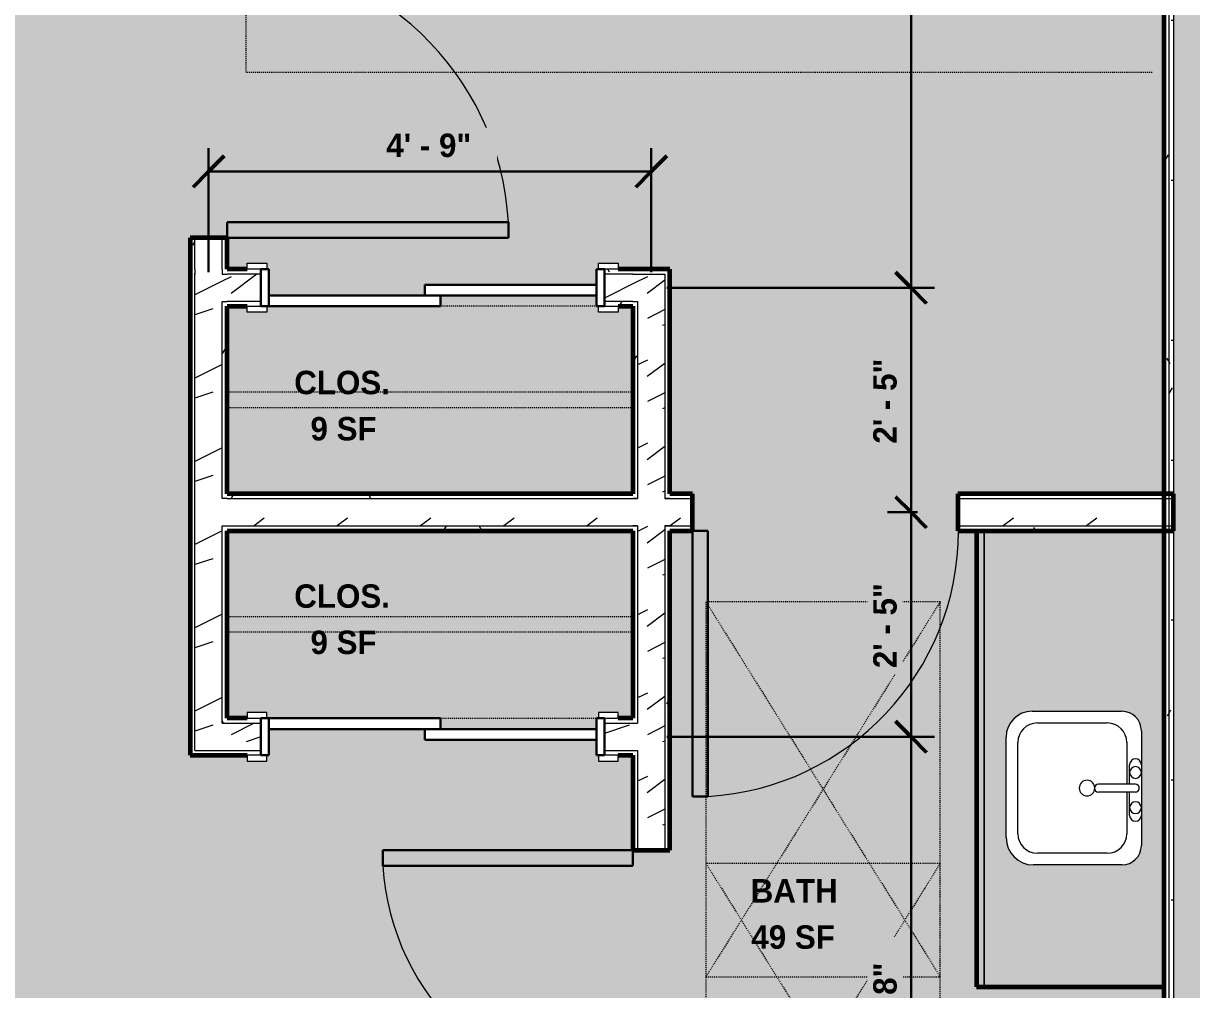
# Model space of a CAD drawing. Header units: inches. Extents: x -4105 to -1989, y 9836 to 11159.
# Drawn here: x -3065.4 to -2915.8, y 10524.4 to 10648.2 of the extents above; entities that cross this region are included whole.
import ezdxf

# ---------------------------------------------------------------- set-up
doc = ezdxf.new("R2010")
doc.units = ezdxf.units.IN
doc.header["$MEASUREMENT"] = 0
doc.linetypes.add('Dash', pattern=[0.25, 0.125, -0.125])
for name, color, linetype, lineweight in [('0-1', 7, 'Continuous', 5), ('0-2', 7, 'Continuous', 9), ('A-ANNO-DIMS-1', 211, 'Continuous', 30), ('A-ANNO-DIMS-64', 211, 'Continuous', 9), ('A-AREA-IDEN', 2, 'Continuous', 9), ('A-AREA-PATT-4', 41, 'Continuous', 9), ('A-DOOR-1', 31, 'Continuous', 9), ('A-DOOR-2', 31, 'Continuous', 30), ('A-DOOR-FRAM', 31, 'Continuous', 30), ('A-GENM-HDLN', 13, 'Dash', 9), ('A-WALL', 113, 'Continuous', 18), ('A-WALL-1', 113, 'Continuous', 60), ('A-WALL-PATT-1', 111, 'Continuous', 9), ('I-FURN', 30, 'Continuous', 9), ('I-FURN-HDLN', 30, 'Dash', 9), ('I-WALL-2', 2, 'Continuous', 60), ('P-SANR-FIXT', 6, 'Continuous', 9), ('Q-CASE', 31, 'Continuous', 9), ('Q-CASE-1', 31, 'Continuous', 60), ('Q-CASE-HDLN', 31, 'Dash', 9)]:
    doc.layers.add(name, color=color, linetype=linetype, lineweight=lineweight)
doc.styles.add('Century Gothic_B', font='GOTHICB.TTF', dxfattribs={"height": 3})
doc.dimstyles.new('OD_-_HS_-__1__Tol__', dxfattribs={"dimscale": 12, "dimtxt": 3.132505, "dimasz": 0.333333, "dimexe": 0.25, "dimexo": 0.166667, "dimgap": 0.083333, "dimtad": 1, "dimdec": 0, "dimzin": 3, "dimdsep": 46, "dimlunit": 4, "dimtxsty": 'Century Gothic_B', "dimblk1": 'OBLIQUE', "dimblk2": 'OBLIQUE', "dimsah": 1, "dimcen": 0.09, "dimdle": 0.25, "dimazin": 0, "dimtfac": 1, "dimtdec": 4, "dimtix": 1, "dimtmove": 0, "dimatfit": 3, "dimfxl": 1, "dimtvp": 1, "dimtfill": 1, "dimfrac": 2, "dimtolj": 1, "dimtzin": 0, "dimlwd": 30, "dimlwe": 30, "dimarcsym": 2})
doc.dimstyles.new('OD_-_HS_-__1__Tol___1', dxfattribs={"dimscale": 12, "dimtxt": 3.132505, "dimasz": 0.333333, "dimexe": 0.25, "dimexo": 0.166667, "dimgap": 0.083333, "dimtad": 1, "dimdec": 0, "dimzin": 3, "dimdsep": 46, "dimlunit": 4, "dimtxsty": 'Century Gothic_B', "dimblk1": 'OBLIQUE', "dimblk2": 'OBLIQUE', "dimsah": 1, "dimcen": 0.09, "dimdle": 0.25, "dimazin": 0, "dimtfac": 1, "dimtdec": 4, "dimtix": 1, "dimtmove": 2, "dimatfit": 3, "dimfxl": 1, "dimtvp": 1, "dimtfill": 1, "dimfrac": 2, "dimtolj": 1, "dimtzin": 0, "dimlwd": 30, "dimlwe": 30, "dimarcsym": 2})
pattern_1 = [(0, (0, -1194), (20.48, 5.12), [0.845, -14.515, 0.845, -14.515, -81.92]), (0, (0, -1194), (20.48, 5.12), [-30.72, 0.845, -29.875, 0.845, -14.515, -35.84]), (0, (0, -1194), (20.48, 5.12), [-76.8, 0.845, -9.395, 0.845, -24.755]), (120, (7.68, -1191.44), (-14.67405, 15.1762003), [0.845, -14.515, 0.845, -14.515, -81.92]), (120, (7.68, -1191.44), (-14.67405, 15.1762003), [-30.72, 0.845, -29.875, 0.845, -14.515, -35.84]), (120, (7.68, -1191.44), (-14.67405, 15.1762003), [-76.8, 0.845, -9.395, 0.845, -24.755]), (240, (10.24, -1181.2), (-5.80595, -20.2962003), [0.845, -14.515, 0.845, -14.515, -81.92]), (240, (10.24, -1181.2), (-5.80595, -20.2962003), [-30.72, 0.845, -29.875, 0.845, -14.515, -35.84]), (240, (10.24, -1181.2), (-5.80595, -20.2962003), [-76.8, 0.845, -9.395, 0.845, -24.755])]
pattern_2 = [(216.87, (4.265, -1183.338), (31.9871619, 21.32545714), [5.331, -47.981]), (206.565, (10.662, -1186.536), (-10.662476, -10.6620098), [11.921, -11.921]), (198.435, (10.662, -1191.868), (-21.32449365, -10.6625869), [6.744, -26.974])]

# ---------------------------------------------------------------- blocks, each defined once
blk = doc.blocks.new('Single-Flush - 32_ x 84_-1372862-ENLARGED FLOOR PLAN - 1ST FLOOR PLAN - WEST')
at = {"layer": 'A-DOOR-1'}
blk.add_arc((16, 2.37), 32.07, 93.5759, 180, dxfattribs=at)
at = {"layer": 'A-DOOR-2'}
for p, q in [((14, 2.37), (14, 34.38)), ((16, 34.38), (14, 34.38)), ((16, 2.37), (16, 34.38)), ((16, 2.37), (14, 2.37))]:
    blk.add_line(p, q, dxfattribs=at)
blk = doc.blocks.new('Single-Flush - 36_ x 84_-1372839-ENLARGED FLOOR PLAN - 1ST FLOOR PLAN - WEST')
at = {"layer": 'A-DOOR-1'}
blk.add_arc((18, 2.37), 36.07, 93.1789, 180, dxfattribs=at)
at = {"layer": 'A-DOOR-2'}
for p, q in [((16, 2.37), (16, 38.39)), ((18, 38.39), (16, 38.39)), ((18, 2.37), (18, 38.39)), ((18, 2.37), (16, 2.37))]:
    blk.add_line(p, q, dxfattribs=at)
blk = doc.blocks.new('OD_CW_Closet - OD_CW_Closet-2132164-ENLARGED FLOOR PLAN - 1ST FLOOR PLAN - WEST')
at = {"layer": 'Q-CASE-HDLN'}
for p, q in [((2.61, 24), (0.74, 24)), ((0.74, 24), (0.74, 0)), ((25.36, 24), (5.36, 24)), ((52.67, 24), (50.11, 24)), ((52.67, 0), (52.67, 24)), ((0.74, 13), (52.67, 13)), ((0.74, 11), (52.67, 11)), ((0.74, 0), (52.67, 0))]:
    blk.add_line(p, q, dxfattribs=at)
blk = doc.blocks.new('FOLDING_SLIDING CLOSET - 42_ x 80_-1372841-ENLARGED FLOOR PLAN - 1ST FLOOR PLAN - WEST')
at = {"layer": 'A-DOOR-1'}
for p, q in [((-23.75, 3.25), (-21.25, 3.25)), ((-23.75, 2.5), (-23.75, 3.25)), ((-21.25, 3.25), (-21.25, 2.5)), ((21.25, 3.25), (23.75, 3.25)), ((21.25, 2.5), (21.25, 3.25)), ((23.75, 3.25), (23.75, 2.5)), ((-21.25, 2.5), (-23.75, 2.5)), ((23.75, 2.5), (21.25, 2.5)), ((-23.75, -2.25), (-21.25, -2.25)), ((-23.75, -3), (-23.75, -2.25)), ((-21.25, -2.25), (-21.25, -3)), ((21.25, -2.25), (23.75, -2.25)), ((21.25, -3), (21.25, -2.25)), ((23.75, -2.25), (23.75, -3)), ((-21.25, -3), (-23.75, -3)), ((23.75, -3), (21.25, -3))]:
    blk.add_line(p, q, dxfattribs=at)
at = {"layer": 'A-DOOR-2'}
for p, q in [((-1, 0.5), (21, 0.5)), ((-1, -0.88), (-1, 0.5)), ((21, 0.5), (21, -0.88)), ((-21, -0.88), (1, -0.88)), ((-21, -2.25), (-21, -0.88)), ((21, -0.88), (-1, -0.88)), ((1, -0.88), (1, -2.25)), ((1, -2.25), (-21, -2.25))]:
    blk.add_line(p, q, dxfattribs=at)
at = {"layer": 'A-DOOR-FRAM'}
for p, q in [((-22, 2.5), (-21, 2.5)), ((-22, -2.25), (-22, 2.5)), ((-21, 2.5), (-21, -2.25)), ((21, 2.5), (22, 2.5)), ((21, -2.25), (21, 2.5)), ((22, 2.5), (22, -2.25)), ((-21, -2.25), (-22, -2.25)), ((22, -2.25), (21, -2.25))]:
    blk.add_line(p, q, dxfattribs=at)
blk = doc.blocks.new('OD_CW_Closet - OD_CW_Closet-V37-ENLARGED FLOOR PLAN - 1ST FLOOR PLAN - WEST')
at = {"layer": 'Q-CASE-HDLN'}
for p, q in [((52.67, 24), (0.74, 24)), ((0.74, 24), (0.74, 0)), ((52.67, 0), (52.67, 24)), ((0.74, 13), (52.67, 13)), ((0.74, 11), (52.67, 11)), ((0.74, 0), (2.61, 0)), ((5.36, 0), (25.36, 0)), ((50.11, 0), (52.67, 0))]:
    blk.add_line(p, q, dxfattribs=at)
blk = doc.blocks.new('FOLDING_SLIDING CLOSET - 42_ x 80_-1372832-ENLARGED FLOOR PLAN - 1ST FLOOR PLAN - WEST')
at = {"layer": 'A-DOOR-1'}
for p, q in [((-21.25, 3), (-23.75, 3)), ((-23.75, 3), (-23.75, 2.25)), ((-21.25, 2.25), (-21.25, 3)), ((23.75, 3), (21.25, 3)), ((21.25, 3), (21.25, 2.25)), ((23.75, 2.25), (23.75, 3)), ((-23.75, 2.25), (-21.25, 2.25)), ((21.25, 2.25), (23.75, 2.25)), ((-21.25, -2.5), (-23.75, -2.5)), ((-23.75, -2.5), (-23.75, -3.25)), ((-21.25, -3.25), (-21.25, -2.5)), ((23.75, -2.5), (21.25, -2.5)), ((21.25, -2.5), (21.25, -3.25)), ((23.75, -3.25), (23.75, -2.5)), ((-23.75, -3.25), (-21.25, -3.25)), ((21.25, -3.25), (23.75, -3.25))]:
    blk.add_line(p, q, dxfattribs=at)
at = {"layer": 'A-DOOR-2'}
for p, q in [((1, 2.25), (-21, 2.25)), ((-21, 2.25), (-21, 0.87)), ((1, 0.87), (1, 2.25)), ((-21, 0.87), (1, 0.87)), ((21, 0.87), (-1, 0.87)), ((-1, 0.87), (-1, -0.5)), ((21, -0.5), (21, 0.87)), ((-1, -0.5), (21, -0.5))]:
    blk.add_line(p, q, dxfattribs=at)
at = {"layer": 'A-DOOR-FRAM'}
for p, q in [((-21, 2.25), (-22, 2.25)), ((-22, 2.25), (-22, -2.5)), ((-21, -2.5), (-21, 2.25)), ((21, 2.25), (21, -2.5)), ((22, 2.25), (21, 2.25)), ((22, -2.5), (22, 2.25)), ((-22, -2.5), (-21, -2.5)), ((21, -2.5), (22, -2.5))]:
    blk.add_line(p, q, dxfattribs=at)
blk = doc.blocks.new('Bed-Standard - King 78_ x 80_-V38-ENLARGED FLOOR PLAN - 1ST FLOOR PLAN - WEST')
at = {"layer": 'I-FURN'}
for p, q in [((-28.31, 41.8), (49.69, 41.8)), ((-28.31, -38.2), (-28.31, 41.8)), ((49.69, 41.8), (49.69, -38.2)), ((49.69, -24.2), (-28.31, -17.63)), ((-25.31, -24.2), (46.69, -24.2)), ((-25.31, -36.2), (-25.31, -24.2)), ((46.69, -36.2), (46.69, -24.2)), ((-25.31, -36.2), (46.69, -36.2)), ((49.69, -38.2), (-28.31, -38.2))]:
    blk.add_line(p, q, dxfattribs=at)
at = {"layer": 'I-FURN-HDLN'}
for p, q in [((-64.31, 77.8), (73.69, 77.8)), ((-64.31, -38.2), (-64.31, 77.8)), ((73.69, 77.8), (73.69, -38.2))]:
    blk.add_line(p, q, dxfattribs=at)
blk = doc.blocks.new('M_Sink Vanity-Square - 500 x 440mm-1372835-ENLARGED FLOOR PLAN - 1ST FLOOR PLAN - WEST')
at = {"layer": 'P-SANR-FIXT'}
for p, q in [((-5.72, 10.23), (7.14, 10.23)), ((-5.72, 10.23), (7.14, 10.23)), ((-5.22, 8.73), (6.46, 8.73)), ((-9.22, -4.59), (-9.22, 6.73)), ((-9.22, -4.59), (-9.22, 6.73)), ((-7.72, -2.72), (-7.72, 6.23)), ((8.96, 6.23), (8.96, -2.72)), ((10.46, 6.91), (10.46, -4.59)), ((10.46, 6.91), (10.46, -4.59)), ((0.12, -6.33), (0.12, -1.59)), ((1.12, -6.33), (1.12, -1.59)), ((0.12, -5.22), (-5.22, -5.22)), ((-2.88, -5.59), (0.12, -5.59)), ((6.46, -5.22), (1.12, -5.22)), ((1.12, -5.59), (3.62, -5.59)), ((7.96, -7.09), (-6.72, -7.09)), ((7.96, -7.09), (-6.72, -7.09)), ((3.62, -7.09), (-2.88, -7.09))]:
    blk.add_line(p, q, dxfattribs=at)
for centre, radius, start, end in [((-5.72, 6.73), 3.5, 90, 180), ((-5.72, 6.73), 3.5, 90, 180), ((7.14, 6.91), 3.32, 0, 90), ((7.14, 6.91), 3.32, 360, 90), ((-5.22, 6.23), 2.5, 90, 180), ((6.46, 6.23), 2.5, 360, 90), ((0.62, -0.13), 1, 360, 180), ((0.62, -0.13), 1, 180, 0), ((0.62, -1.59), 0.5, 360, 180), ((-5.22, -2.72), 2.5, 180, 270), ((6.46, -2.72), 2.5, 270, 360), ((-6.72, -4.59), 2.5, 180, 270), ((-6.72, -4.59), 2.5, 180, 270), ((-2.88, -6.34), 0.75, 90, 270), ((-1.88, -6.34), 0.75, 360, 180), ((2.62, -6.34), 0.75, 0, 180), ((3.62, -6.34), 0.75, 270, 90), ((7.96, -4.59), 2.5, 270, 0), ((7.96, -4.59), 2.5, 270, 0), ((-1.88, -6.34), 0.75, 180, 0), ((0.62, -6.33), 0.5, 180, 0), ((2.62, -6.34), 0.75, 180, 0)]:
    blk.add_arc(centre, radius, start, end, dxfattribs=at)
blk = doc.blocks.new('OD_CW_Base Cabinet - OD_CW_Base Cabinet-V57-ENLARGED FLOOR PLAN - 1ST FLOOR PLAN - WEST')
at = {"layer": 'Q-CASE'}
h = blk.add_hatch(color=256, dxfattribs=at)
h.paths.add_polyline_path([(59.14, 3.95), (59.14, 24), (0.74, 24), (0.74, 1), (59.14, 1)], flags=0)
h.paths.add_polyline_path([(43.53, 7.3), (43.41, 6.4), (43.06, 5.55), (42.51, 4.83), (41.78, 4.27), (40.94, 3.92), (40.03, 3.8), (27.17, 3.8), (26.31, 3.92), (25.51, 4.25), (24.82, 4.77), (24.29, 5.46), (23.96, 6.26), (23.85, 7.12), (23.85, 18.63), (23.93, 19.27), (24.18, 19.88), (24.58, 20.39), (25.1, 20.79), (25.7, 21.04), (26.35, 21.13), (41.03, 21.13), (41.68, 21.04), (42.28, 20.79), (42.8, 20.39), (43.2, 19.88), (43.45, 19.27), (43.53, 18.63)], flags=0)
blk.add_hatch(color=256, dxfattribs=at).paths.add_polyline_path([(59.14, 0), (59.14, 1), (0.74, 1), (0.74, 0), (47.09, 0)], flags=0)
for p, q in [((59.14, 24), (59.14, 1)), ((0.74, 1), (59.14, 1)), ((59.14, 1), (0.74, 1)), ((59.14, 0), (0.74, 0)), ((59.14, 1), (59.14, 0))]:
    blk.add_line(p, q, dxfattribs=at)
at = {"layer": 'Q-CASE-1'}
for p, q in [((59.14, 0), (59.14, 24)), ((0.74, 0), (59.14, 0))]:
    blk.add_line(p, q, dxfattribs=at)
blk = doc.blocks.new('ADA Clearances - 30_x48_-V52-ENLARGED FLOOR PLAN - 1ST FLOOR PLAN - WEST')
at = {"layer": 'A-GENM-HDLN'}
for p, q in [((15, -24), (-15, 24)), ((-15, -24), (15, 24)), ((15, 24), (-15, 24)), ((-15, 24), (-15, 14.12)), ((15, -24), (15, 24)), ((-15, 5.48), (-15, -24)), ((-15, -24), (15, -24))]:
    blk.add_line(p, q, dxfattribs=at)
blk = doc.blocks.new('ADA Clearances - 30_x48_-2253128-ENLARGED FLOOR PLAN - 1ST FLOOR PLAN - WEST')
at = {"layer": 'A-GENM-HDLN'}
for p, q in [((15, -24), (-15, 24)), ((-15, -24), (15, 24)), ((15, 24), (-15, 24)), ((-15, 24), (-15, -24)), ((15, -24), (15, 24)), ((-15, -24), (15, -24))]:
    blk.add_line(p, q, dxfattribs=at)
blk = doc.blocks.new('Single-Flush - 34_ x 84_-1372840-ENLARGED FLOOR PLAN - 1ST FLOOR PLAN - WEST')
at = {"layer": 'A-DOOR-1'}
blk.add_arc((17, 2.37), 34.07, 93.3657, 180, dxfattribs=at)
at = {"layer": 'A-DOOR-2'}
for p, q in [((15, 2.37), (15, 36.38)), ((17, 36.38), (15, 36.38)), ((17, 2.37), (17, 36.38)), ((17, 2.37), (15, 2.37))]:
    blk.add_line(p, q, dxfattribs=at)
blk = doc.blocks.new('DIMBLOCK39-ENLARGED FLOOR PLAN - 1ST FLOOR PLAN - WEST')
at = {"layer": 'A-ANNO-DIMS-64', "lineweight": 50, "transparency": 16777216}
for p, q in [((-2951.7, 10677.87), (-2953.7, 10679.87)), ((-2951.7, 10677.87), (-2949.7, 10675.87)), ((-2951.7, 10614.31), (-2953.7, 10616.31)), ((-2951.7, 10614.31), (-2949.7, 10612.31))]:
    blk.add_line(p, q, dxfattribs=at)
at = {"layer": 'A-ANNO-DIMS-64', "lineweight": 30, "transparency": 16777216}
for p, q in [((-2950.87, 10677.87), (-2954.7, 10677.87)), ((-2951.7, 10677.87), (-2951.7, 10614.31)), ((-2951.7, 10677.87), (-2950.87, 10677.87)), ((-2982.96, 10614.31), (-2948.7, 10614.31)), ((-2951.7, 10614.31), (-2982.96, 10614.31))]:
    blk.add_line(p, q, dxfattribs=at)
at = {"layer": 'A-ANNO-DIMS-64', "color": 0, "lineweight": 30, "transparency": 16777216, "insert": (-2956.54, 10653.46), "char_height": 3, "width": 13.425, "attachment_point": 1, "rotation": 90, "line_spacing_factor": 0.984502, "style": 'Century Gothic_B', "bg_fill": 3, "box_fill_scale": 1.25, "bg_fill_color": 256, "bg_fill_true_color": 13158600, "bg_fill_transparency": 0}
blk.add_mtext('5\' - 4"', dxfattribs=at)
blk = doc.blocks.new('_Oblique')
at = {"color": 0, "linetype": 'ByBlock', "lineweight": -2}
blk.add_line((-0.5, -0.5), (0.5, 0.5), dxfattribs=at)
blk = doc.blocks.new('DIMBLOCK40-ENLARGED FLOOR PLAN - 1ST FLOOR PLAN - WEST')
at = {"layer": 'A-ANNO-DIMS-64', "lineweight": 50, "transparency": 16777216}
for p, q in [((-2951.7, 10614.31), (-2953.7, 10616.31)), ((-2951.7, 10614.31), (-2949.7, 10612.31)), ((-2951.7, 10585.56), (-2953.7, 10587.56)), ((-2951.7, 10585.56), (-2949.7, 10583.56))]:
    blk.add_line(p, q, dxfattribs=at)
at = {"layer": 'A-ANNO-DIMS-64', "lineweight": 30, "transparency": 16777216}
for p, q in [((-2982.96, 10614.31), (-2948.7, 10614.31)), ((-2951.7, 10614.31), (-2982.96, 10614.31)), ((-2951.7, 10614.31), (-2951.7, 10585.56)), ((-2950.87, 10585.56), (-2954.7, 10585.56)), ((-2951.7, 10585.56), (-2950.87, 10585.56))]:
    blk.add_line(p, q, dxfattribs=at)
at = {"layer": 'A-ANNO-DIMS-64', "color": 0, "lineweight": 30, "transparency": 16777216, "insert": (-2956.54, 10594.35), "char_height": 3, "width": 13.425, "attachment_point": 1, "rotation": 90, "line_spacing_factor": 0.984502, "style": 'Century Gothic_B', "bg_fill": 3, "box_fill_scale": 1.25, "bg_fill_color": 256, "bg_fill_true_color": 13158600, "bg_fill_transparency": 0}
blk.add_mtext('2\' - 5"', dxfattribs=at)
blk = doc.blocks.new('DIMBLOCK41-ENLARGED FLOOR PLAN - 1ST FLOOR PLAN - WEST')
at = {"layer": 'A-ANNO-DIMS-64', "lineweight": 50, "transparency": 16777216}
for p, q in [((-2951.7, 10585.56), (-2953.7, 10587.56)), ((-2951.7, 10585.56), (-2949.7, 10583.56)), ((-2951.7, 10556.81), (-2953.7, 10558.81)), ((-2951.7, 10556.81), (-2949.7, 10554.81))]:
    blk.add_line(p, q, dxfattribs=at)
at = {"layer": 'A-ANNO-DIMS-64', "lineweight": 30, "transparency": 16777216}
for p, q in [((-2950.87, 10585.56), (-2954.7, 10585.56)), ((-2951.7, 10585.56), (-2951.7, 10556.81)), ((-2951.7, 10585.56), (-2950.87, 10585.56)), ((-2982.96, 10556.81), (-2948.7, 10556.81)), ((-2951.7, 10556.81), (-2982.96, 10556.81))]:
    blk.add_line(p, q, dxfattribs=at)
at = {"layer": 'A-ANNO-DIMS-64', "color": 0, "lineweight": 30, "transparency": 16777216, "insert": (-2956.54, 10565.6), "char_height": 3, "width": 13.425, "attachment_point": 1, "rotation": 90, "line_spacing_factor": 0.984502, "style": 'Century Gothic_B', "bg_fill": 3, "box_fill_scale": 1.25, "bg_fill_color": 256, "bg_fill_true_color": 13158600, "bg_fill_transparency": 0}
blk.add_mtext('2\' - 5"', dxfattribs=at)
blk = doc.blocks.new('DIMBLOCK42-ENLARGED FLOOR PLAN - 1ST FLOOR PLAN - WEST')
at = {"layer": 'A-ANNO-DIMS-64', "lineweight": 50, "transparency": 16777216}
for p, q in [((-2951.7, 10556.81), (-2953.7, 10558.81)), ((-2951.7, 10556.81), (-2949.7, 10554.81)), ((-2951.7, 10488.41), (-2953.7, 10490.41)), ((-2951.7, 10488.41), (-2949.7, 10486.41))]:
    blk.add_line(p, q, dxfattribs=at)
at = {"layer": 'A-ANNO-DIMS-64', "lineweight": 30, "transparency": 16777216}
for p, q in [((-2982.96, 10556.81), (-2948.7, 10556.81)), ((-2951.7, 10556.81), (-2982.96, 10556.81)), ((-2951.7, 10556.81), (-2951.7, 10485.41)), ((-2946.21, 10488.41), (-2954.7, 10488.41)), ((-2951.7, 10488.41), (-2946.21, 10488.41))]:
    blk.add_line(p, q, dxfattribs=at)
at = {"layer": 'A-ANNO-DIMS-64', "color": 0, "lineweight": 30, "transparency": 16777216, "insert": (-2956.54, 10517.02), "char_height": 3, "width": 13.425, "attachment_point": 1, "rotation": 90, "line_spacing_factor": 0.984502, "style": 'Century Gothic_B', "bg_fill": 3, "box_fill_scale": 1.25, "bg_fill_color": 256, "bg_fill_true_color": 13158600, "bg_fill_transparency": 0}
blk.add_mtext('5\' - 8"', dxfattribs=at)
blk = doc.blocks.new('DIMBLOCK44-ENLARGED FLOOR PLAN - 1ST FLOOR PLAN - WEST')
at = {"layer": 'A-ANNO-DIMS-64', "lineweight": 30, "transparency": 16777216}
for p, q in [((-3041.65, 10616.31), (-3041.65, 10632.2)), ((-2984.96, 10616.31), (-2984.96, 10632.2)), ((-3041.65, 10629.2), (-2984.96, 10629.2)), ((-3041.65, 10629.2), (-3041.65, 10616.31)), ((-2984.96, 10629.2), (-2984.96, 10616.31))]:
    blk.add_line(p, q, dxfattribs=at)
at = {"layer": 'A-ANNO-DIMS-64', "lineweight": 50, "transparency": 16777216}
for p, q in [((-3041.65, 10629.2), (-3039.65, 10631.2)), ((-2984.96, 10629.2), (-2982.96, 10631.2)), ((-3041.65, 10629.2), (-3043.65, 10627.2)), ((-2984.96, 10629.2), (-2986.96, 10627.2))]:
    blk.add_line(p, q, dxfattribs=at)
at = {"layer": 'A-ANNO-DIMS-64', "color": 0, "lineweight": 30, "transparency": 16777216, "insert": (-3018.9, 10634.05), "char_height": 3, "width": 13.425, "attachment_point": 1, "line_spacing_factor": 0.984502, "style": 'Century Gothic_B', "bg_fill": 3, "box_fill_scale": 1.25, "bg_fill_color": 256, "bg_fill_true_color": 13158600, "bg_fill_transparency": 0}
blk.add_mtext('4\' - 9"', dxfattribs=at)
blk = doc.blocks.new('CTR - 1st Phase - Unit Layouts_rvt-1-ENLARGED FLOOR PLAN - 1ST FLOOR PLAN - WEST')
at = {"layer": 'A-WALL-PATT-1'}
h = blk.add_hatch(dxfattribs=at)
h.set_pattern_fill('FP_1', color=256, style=0, pattern_type=2)
h.set_pattern_definition(pattern_1)
h.paths.add_polyline_path([(-3044.02, 10616.69), (-3043.4, 10616.69), (-3043.4, 10620.69), (-3044.02, 10620.69)], flags=0)
h.paths.add_polyline_path([(-3043.4, 10656.69), (-3043.4, 10812.89), (-3044.02, 10812.89), (-3044.02, 10656.69)], flags=0)
h = blk.add_hatch(dxfattribs=at)
h.set_pattern_fill('FP_2', color=256, style=0, pattern_type=2)
h.set_pattern_definition(pattern_2)
h.paths.add_polyline_path([(-3039.9, 10616.06), (-3039.9, 10620.69), (-3043.4, 10620.69), (-3043.4, 10616.06), (-3039.99, 10616.06)], flags=0)
h.paths.add_polyline_path([(-3039.9, 10656.69), (-3039.9, 10812.89), (-3043.4, 10812.89), (-3043.4, 10656.69)], flags=0)
h = blk.add_hatch(dxfattribs=at)
h.set_pattern_fill('FP_1', color=256, style=0, pattern_type=2)
h.set_pattern_definition(pattern_1)
h.paths.add_polyline_path([(-3039.9, 10616.69), (-3039.27, 10616.69), (-3039.27, 10620.69), (-3039.9, 10620.69), (-3039.9, 10616.78)], flags=0)
h.paths.add_polyline_path([(-3039.27, 10656.69), (-3039.27, 10812.89), (-3039.9, 10812.89), (-3039.9, 10656.69)], flags=0)
h = blk.add_hatch(dxfattribs=at)
h.set_pattern_fill('FP_1', color=256, style=0, pattern_type=2)
h.set_pattern_definition(pattern_1)
h.paths.add_polyline_path([(-3043.98, 10555.06), (-3043.4, 10555.06), (-3043.4, 10616.69), (-3044.02, 10616.69), (-3044.02, 10555.06)], flags=0)
h = blk.add_hatch(dxfattribs=at)
h.set_pattern_fill('FP_2', color=256, style=0, pattern_type=2)
h.set_pattern_definition(pattern_2)
h.paths.add_polyline_path([(-3039.91, 10558.56), (-3039.9, 10558.56), (-3039.9, 10616.06), (-3043.4, 10616.06), (-3043.4, 10558.56)], flags=0)
h = blk.add_hatch(dxfattribs=at)
h.set_pattern_fill('FP_1', color=256, style=0, pattern_type=2)
h.set_pattern_definition(pattern_1)
h.paths.add_polyline_path([(-3039.27, 10616.06), (-3034.96, 10616.06), (-3034.96, 10616.69), (-3039.9, 10616.69), (-3039.9, 10616.06)], flags=0)
h.paths.add_polyline_path([(-2983.21, 10616.06), (-2983.22, 10616.69), (-2990.96, 10616.69), (-2990.96, 10616.06), (-2986.71, 10616.06)], flags=0)
h = blk.add_hatch(dxfattribs=at)
h.set_pattern_fill('FP_2', color=256, style=0, pattern_type=2)
h.set_pattern_definition(pattern_2)
h.paths.add_polyline_path([(-3039.27, 10612.56), (-3034.96, 10612.56), (-3034.96, 10616.06), (-3039.9, 10616.06), (-3039.9, 10612.56)], flags=0)
h.paths.add_polyline_path([(-2990.96, 10612.56), (-2986.71, 10612.56), (-2986.71, 10616.06), (-2990.96, 10616.06)], flags=0)
h = blk.add_hatch(dxfattribs=at)
h.set_pattern_fill('FP_2', color=256, style=0, pattern_type=2)
h.set_pattern_definition(pattern_2)
h.paths.add_polyline_path([(-2983.27, 10454.19), (-2983.21, 10454.19), (-2983.21, 10510.29), (-2986.71, 10510.29), (-2986.71, 10454.19)], flags=0)
h.paths.add_polyline_path([(-2983.21, 10542.29), (-2983.21, 10616.06), (-2986.71, 10616.06), (-2986.71, 10542.29)], flags=0)
h = blk.add_hatch(dxfattribs=at)
h.set_pattern_fill('FP_1', color=256, style=0, pattern_type=2)
h.set_pattern_definition(pattern_1)
h.paths.add_polyline_path([(-2983.21, 10455.44), (-2982.58, 10455.44), (-2982.58, 10510.29), (-2983.21, 10510.29), (-2983.21, 10461.83)], flags=0)
h.paths.add_polyline_path([(-2982.58, 10542.29), (-2982.58, 10583.81), (-2983.21, 10583.81), (-2983.21, 10542.29)], flags=0)
h.paths.add_polyline_path([(-2983.21, 10587.31), (-2982.58, 10587.31), (-2982.58, 10616.69), (-2983.21, 10616.69), (-2983.21, 10611.84)], flags=0)
h = blk.add_hatch(dxfattribs=at)
h.set_pattern_fill('FP_1', color=256, style=0, pattern_type=2)
h.set_pattern_definition(pattern_1)
h.paths.add_polyline_path([(-3039.9, 10559.19), (-3039.27, 10559.19), (-3039.27, 10583.81), (-3039.9, 10583.81), (-3039.9, 10574.34)], flags=0)
h.paths.add_polyline_path([(-3039.9, 10587.31), (-3039.27, 10587.31), (-3039.27, 10612.56), (-3039.9, 10612.56), (-3039.9, 10587.94)], flags=0)
h = blk.add_hatch(dxfattribs=at)
h.set_pattern_fill('FP_1', color=256, style=0, pattern_type=2)
h.set_pattern_definition(pattern_1)
h.paths.add_polyline_path([(-3039.27, 10611.94), (-3034.96, 10611.94), (-3034.96, 10612.56), (-3039.27, 10612.56)], flags=0)
h.paths.add_polyline_path([(-2987.33, 10611.94), (-2987.33, 10612.56), (-2990.96, 10612.56), (-2990.96, 10611.94), (-2989.21, 10611.94)], flags=0)
h = blk.add_hatch(dxfattribs=at)
h.set_pattern_fill('FP_1', color=256, style=0, pattern_type=2)
h.set_pattern_definition(pattern_1)
h.paths.add_polyline_path([(-2986.75, 10455.44), (-2986.71, 10455.44), (-2986.71, 10485.54), (-2987.33, 10485.54), (-2987.33, 10455.44)], flags=0)
h.paths.add_polyline_path([(-2987.33, 10489.04), (-2986.71, 10489.04), (-2986.71, 10510.29), (-2987.33, 10510.29), (-2987.33, 10489.66)], flags=0)
h.paths.add_polyline_path([(-2987.33, 10542.29), (-2986.71, 10542.29), (-2986.71, 10555.06), (-2987.33, 10555.06), (-2987.33, 10554.44)], flags=0)
h.paths.add_polyline_path([(-2987.33, 10558.56), (-2986.71, 10558.56), (-2986.71, 10583.81), (-2987.33, 10583.81), (-2987.33, 10559.19)], flags=0)
h.paths.add_polyline_path([(-2987.33, 10587.31), (-2986.71, 10587.31), (-2986.71, 10612.56), (-2987.33, 10612.56), (-2987.33, 10587.94)], flags=0)
h = blk.add_hatch(dxfattribs=at)
h.set_pattern_fill('FP_2', color=256, style=0, pattern_type=2)
h.set_pattern_definition(pattern_2)
h.paths.add_polyline_path([(-2982.72, 10583.81), (-2979.7, 10583.81), (-2979.7, 10587.31), (-2983.21, 10587.31), (-2983.21, 10583.81)], flags=0)
h.paths.add_polyline_path([(-3039.47, 10583.81), (-2986.71, 10583.82), (-2986.71, 10587.31), (-3039.9, 10587.31), (-3039.9, 10583.81)], flags=0)
h.paths.add_polyline_path([(-2919.32, 10583.81), (-2919.32, 10587.31), (-2945.7, 10587.31), (-2945.7, 10583.81), (-2942.32, 10583.81)], flags=0)
h = blk.add_hatch(dxfattribs=at)
h.set_pattern_fill('FP_1', color=256, style=0, pattern_type=2)
h.set_pattern_definition(pattern_1)
h.paths.add_polyline_path([(-3030.98, 10587.31), (-2987.33, 10587.31), (-2987.33, 10587.94), (-3039.27, 10587.94), (-3039.27, 10587.31)], flags=0)
h.paths.add_polyline_path([(-2919.32, 10587.31), (-2919.32, 10587.94), (-2945.7, 10587.94), (-2945.7, 10587.31), (-2942.32, 10587.31)], flags=0)
h.paths.add_polyline_path([(-2979.7, 10587.31), (-2979.7, 10587.94), (-2982.58, 10587.94), (-2982.58, 10587.31)], flags=0)
h = blk.add_hatch(dxfattribs=at)
h.set_pattern_fill('FP_1', color=256, style=0, pattern_type=2)
h.set_pattern_definition(pattern_1)
h.paths.add_polyline_path([(-2945.7, 10583.19), (-2919.32, 10583.19), (-2919.32, 10583.81), (-2945.7, 10583.81)], flags=0)
h.paths.add_polyline_path([(-3030.98, 10583.19), (-2987.33, 10583.19), (-2987.33, 10583.81), (-3039.27, 10583.81), (-3039.27, 10583.19)], flags=0)
h.paths.add_polyline_path([(-2982.58, 10583.19), (-2979.7, 10583.19), (-2979.7, 10583.81), (-2982.58, 10583.81)], flags=0)
h = blk.add_hatch(dxfattribs=at)
h.set_pattern_fill('FP_1', color=256, style=0, pattern_type=2)
h.set_pattern_definition(pattern_1)
h.paths.add_polyline_path([(-3036.71, 10558.56), (-3034.96, 10558.56), (-3034.96, 10559.19), (-3039.9, 10559.19), (-3039.9, 10558.56), (-3038.79, 10558.56)], flags=0)
h.paths.add_polyline_path([(-2987.67, 10558.56), (-2987.33, 10558.56), (-2987.33, 10559.19), (-2990.96, 10559.19), (-2990.96, 10558.56)], flags=0)
h = blk.add_hatch(dxfattribs=at)
h.set_pattern_fill('FP_2', color=256, style=0, pattern_type=2)
h.set_pattern_definition(pattern_2)
h.paths.add_polyline_path([(-3034.96, 10555.06), (-3034.96, 10558.56), (-3043.4, 10558.56), (-3043.4, 10555.06), (-3039.9, 10555.06)], flags=0)
h.paths.add_polyline_path([(-2987.33, 10555.06), (-2986.71, 10555.06), (-2986.71, 10558.56), (-2990.96, 10558.56), (-2990.96, 10555.06)], flags=0)
at = {"layer": 'A-WALL'}
for p, q in [((-3043.4, 10616.69), (-3043.4, 10620.69)), ((-3039.9, 10616.69), (-3039.9, 10620.69)), ((-3043.4, 10616.69), (-3043.4, 10616.06)), ((-3043.4, 10559.19), (-3043.4, 10616.06)), ((-3039.9, 10616.69), (-3039.9, 10616.06)), ((-3039.9, 10616.06), (-3039.27, 10616.06)), ((-3034.96, 10616.06), (-3039.27, 10616.06)), ((-2987.33, 10616.06), (-2990.96, 10616.06)), ((-2987.33, 10616.06), (-2986.71, 10616.06)), ((-2986.71, 10616.06), (-2983.21, 10616.06)), ((-2983.21, 10616.06), (-2983.21, 10587.31)), ((-3039.9, 10587.31), (-3039.9, 10612.56)), ((-3039.9, 10612.56), (-3039.27, 10612.56)), ((-3034.96, 10612.56), (-3039.27, 10612.56)), ((-2987.33, 10612.56), (-2990.96, 10612.56)), ((-2987.33, 10612.56), (-2986.71, 10612.56)), ((-2986.71, 10612.56), (-2986.71, 10587.31)), ((-3039.27, 10587.31), (-3039.9, 10587.31)), ((-3039.27, 10587.31), (-2987.33, 10587.31)), ((-2987.33, 10587.31), (-2986.71, 10587.31)), ((-2986.71, 10587.31), (-2987.33, 10587.31)), ((-2983.21, 10587.31), (-2982.58, 10587.31)), ((-2982.58, 10587.31), (-2983.21, 10587.31)), ((-2982.58, 10587.31), (-2979.7, 10587.31)), ((-2945.7, 10587.31), (-2918.07, 10587.31)), ((-3039.9, 10559.19), (-3039.9, 10583.81)), ((-3039.9, 10583.81), (-3039.27, 10583.81)), ((-3039.27, 10583.81), (-2987.33, 10583.81)), ((-2986.71, 10583.81), (-2987.33, 10583.81)), ((-2987.33, 10583.81), (-2986.71, 10583.81)), ((-2986.71, 10583.81), (-2986.71, 10558.56)), ((-2983.21, 10583.81), (-2983.21, 10542.29)), ((-2982.58, 10583.81), (-2983.21, 10583.81)), ((-2983.21, 10583.81), (-2982.58, 10583.81)), ((-2982.58, 10583.81), (-2979.7, 10583.81)), ((-2945.7, 10583.81), (-2918.07, 10583.81)), ((-3043.4, 10558.56), (-3043.4, 10559.19)), ((-3039.9, 10558.56), (-3039.9, 10559.19)), ((-3043.4, 10555.06), (-3043.4, 10558.56)), ((-3039.9, 10558.56), (-3034.96, 10558.56)), ((-2990.96, 10558.56), (-2987.33, 10558.56)), ((-2987.33, 10558.56), (-2986.71, 10558.56)), ((-3043.4, 10555.06), (-3034.96, 10555.06)), ((-2990.96, 10555.06), (-2987.33, 10555.06)), ((-2987.33, 10555.06), (-2986.71, 10555.06)), ((-2986.71, 10555.06), (-2986.71, 10542.29))]:
    blk.add_line(p, q, dxfattribs=at)
at = {"layer": 'A-WALL-1'}
for p, q in [((-3044.02, 10620.69), (-3044.02, 10616.69)), ((-3039.27, 10620.69), (-3044.02, 10620.69)), ((-3039.27, 10616.69), (-3039.27, 10620.69)), ((-3044.02, 10616.69), (-3044.02, 10559.19)), ((-3036.71, 10616.69), (-3039.27, 10616.69)), ((-2987.33, 10616.69), (-2989.21, 10616.69)), ((-2983.21, 10616.69), (-2987.33, 10616.69)), ((-2982.58, 10616.69), (-2983.21, 10616.69)), ((-2982.58, 10587.94), (-2982.58, 10616.69)), ((-3039.27, 10587.94), (-3039.27, 10611.94)), ((-3039.27, 10611.94), (-3036.71, 10611.94)), ((-2989.21, 10611.94), (-2987.33, 10611.94)), ((-2987.33, 10611.94), (-2987.33, 10587.94)), ((-2987.33, 10587.94), (-3039.27, 10587.94)), ((-2979.7, 10587.94), (-2982.58, 10587.94)), ((-2979.7, 10583.19), (-2979.7, 10587.94)), ((-2918.07, 10587.94), (-2945.7, 10587.94)), ((-2945.7, 10587.94), (-2945.7, 10583.19)), ((-2918.07, 10583.19), (-2918.07, 10587.94)), ((-3039.27, 10559.19), (-3039.27, 10583.19)), ((-3039.27, 10583.19), (-2987.33, 10583.19)), ((-2987.33, 10583.19), (-2987.33, 10559.19)), ((-2982.58, 10542.29), (-2982.58, 10583.19)), ((-2982.58, 10583.19), (-2979.7, 10583.19)), ((-2945.7, 10583.19), (-2918.07, 10583.19)), ((-3044.02, 10559.19), (-3044.02, 10555.06)), ((-3036.71, 10559.19), (-3039.27, 10559.19)), ((-2987.33, 10559.19), (-2989.21, 10559.19)), ((-3044.02, 10555.06), (-3044.02, 10554.44)), ((-3044.02, 10554.44), (-3036.71, 10554.44)), ((-2989.21, 10554.44), (-2987.33, 10554.44)), ((-2987.33, 10554.44), (-2987.33, 10542.29)), ((-2987.33, 10542.29), (-2982.58, 10542.29))]:
    blk.add_line(p, q, dxfattribs=at)
at = {"layer": '0-2'}
for name, p, rotation in [('Bed-Standard - King 78_ x 80_-V38-ENLARGED FLOOR PLAN - 1ST FLOOR PLAN - WEST', (-2959.03, 10706.19), 90.0000000000299), ('Single-Flush - 36_ x 84_-1372839-ENLARGED FLOOR PLAN - 1ST FLOOR PLAN - WEST', (-3041.65, 10638.69), 270.0000000000024), ('OD_CW_Closet - OD_CW_Closet-V37-ENLARGED FLOOR PLAN - 1ST FLOOR PLAN - WEST', (-2986.6, 10611.94), 180), ('OD_CW_Closet - OD_CW_Closet-2132164-ENLARGED FLOOR PLAN - 1ST FLOOR PLAN - WEST', (-2986.6, 10583.19), 180), ('Single-Flush - 34_ x 84_-1372840-ENLARGED FLOOR PLAN - 1ST FLOOR PLAN - WEST', (-2962.7, 10585.56), 180), ('OD_CW_Base Cabinet - OD_CW_Base Cabinet-V57-ENLARGED FLOOR PLAN - 1ST FLOOR PLAN - WEST', (-2943.32, 10583.93), 269.9999999999665), ('ADA Clearances - 30_x48_-2253128-ENLARGED FLOOR PLAN - 1ST FLOOR PLAN - WEST', (-2962.96, 10550.09), 180), ('M_Sink Vanity-Square - 500 x 440mm-1372835-ENLARGED FLOOR PLAN - 1ST FLOOR PLAN - WEST', (-2929.29, 10549.62), 89.99999999996776), ('Single-Flush - 32_ x 84_-1372862-ENLARGED FLOOR PLAN - 1ST FLOOR PLAN - WEST', (-2984.96, 10526.29), 89.99999999999994), ('ADA Clearances - 30_x48_-V52-ENLARGED FLOOR PLAN - 1ST FLOOR PLAN - WEST', (-2962.96, 10516.59), 180)]:
    blk.add_blockref(name, p, dxfattribs=dict(at, rotation=rotation))
for name, p in [('FOLDING_SLIDING CLOSET - 42_ x 80_-1372841-ENLARGED FLOOR PLAN - 1ST FLOOR PLAN - WEST', (-3012.96, 10614.19)), ('FOLDING_SLIDING CLOSET - 42_ x 80_-1372832-ENLARGED FLOOR PLAN - 1ST FLOOR PLAN - WEST', (-3012.96, 10556.94))]:
    blk.add_blockref(name, p, dxfattribs=at)
at = {"layer": 'A-AREA-IDEN', "char_height": 3, "attachment_point": 1, "style": 'Century Gothic_B'}
for s, insert, width in [('CLOS.', (-3030.69, 10603.68), 13.938), ('9 SF', (-3028.61, 10597.76), 8.888), ('CLOS.', (-3030.69, 10576.33), 13.938), ('9 SF', (-3028.61, 10570.41), 8.888)]:
    blk.add_mtext(s, dxfattribs=dict(at, insert=insert, width=width))
at = {"layer": 'A-ANNO-DIMS-1'}
dim = blk.add_linear_dim(base=(-2951.7, 10614.31), p1=(-2948.87, 10677.87), p2=(-2984.96, 10614.31), angle=90, dimstyle='OD_-_HS_-__1__Tol___1', override={"dimpost": '<>', "dimfxl": 73.091279}, dxfattribs=at)
dim.commit()
dim.dimension.update_dxf_attribs({"geometry": 'DIMBLOCK39-ENLARGED FLOOR PLAN - 1ST FLOOR PLAN - WEST', "text_midpoint": (-2954.54, 10660.17), "dimtype": 160, "text_rotation": 90})
dim = blk.add_linear_dim(base=(-2951.7, 10585.56), p1=(-2984.96, 10614.31), p2=(-2948.87, 10585.56), angle=90, dimstyle='OD_-_HS_-__1__Tol__', override={"dimpost": '<>', "dimfxl": 46.14094}, dxfattribs=at)
dim.commit()
dim.dimension.update_dxf_attribs({"geometry": 'DIMBLOCK40-ENLARGED FLOOR PLAN - 1ST FLOOR PLAN - WEST', "text_midpoint": (-2954.27, 10599.94)})
dim = blk.add_linear_dim(base=(-2984.96, 10629.2), p1=(-3041.65, 10614.31), p2=(-2984.96, 10614.31), dimstyle='OD_-_HS_-__1__Tol__', override={"dimpost": '<>', "dimfxl": 56.685887}, dxfattribs=at)
dim.commit()
dim.dimension.update_dxf_attribs({"geometry": 'DIMBLOCK44-ENLARGED FLOOR PLAN - 1ST FLOOR PLAN - WEST', "text_midpoint": (-3013.3, 10631.78)})
dim = blk.add_linear_dim(base=(-2951.7, 10556.81), p1=(-2948.87, 10585.56), p2=(-2984.96, 10556.81), angle=90, dimstyle='OD_-_HS_-__1__Tol__', override={"dimpost": '<>', "dimfxl": 46.14094}, dxfattribs=at)
dim.commit()
dim.dimension.update_dxf_attribs({"geometry": 'DIMBLOCK41-ENLARGED FLOOR PLAN - 1ST FLOOR PLAN - WEST', "text_midpoint": (-2954.27, 10571.19)})
dim = blk.add_linear_dim(base=(-2951.7, 10488.41), p1=(-2984.96, 10556.81), p2=(-2944.21, 10488.41), angle=90, dimstyle='OD_-_HS_-__1__Tol__', override={"dimpost": '<>', "dimfxl": 79.618606}, dxfattribs=at)
dim.commit()
dim.dimension.update_dxf_attribs({"geometry": 'DIMBLOCK42-ENLARGED FLOOR PLAN - 1ST FLOOR PLAN - WEST', "text_midpoint": (-2954.27, 10522.61)})
at = {"layer": 'A-AREA-IDEN', "char_height": 3, "attachment_point": 1, "style": 'Century Gothic_B'}
for s, insert, width in [('BATH', (-2972.23, 10538.59), 11.716), ('49 SF', (-2972.15, 10532.67), 11.514)]:
    blk.add_mtext(s, dxfattribs=dict(at, insert=insert, width=width))

msp = doc.modelspace()

# ---------------------------------------------------------------- block references
at = {"layer": '0-1'}
msp.add_blockref('CTR - 1st Phase - Unit Layouts_rvt-1-ENLARGED FLOOR PLAN - 1ST FLOOR PLAN - WEST', (0, 0), dxfattribs=at)

# ---------------------------------------------------------------- next in the draw order: hatches: boundary and pattern name
at = {"layer": 'A-AREA-PATT-4'}
h = msp.add_hatch(color=256, dxfattribs=at)
h.paths.add_polyline_path([(-3027.92, 10476.39), (-3029.67, 10476.39), (-3029.67, 10512.39), (-3027.92, 10512.39), (-3027.92, 10480.59)], flags=0)
h.paths.add_polyline_path([(-3005.93, 10455.44), (-2987.33, 10455.44), (-2987.33, 10484.91), (-2987.79, 10484.91), (-2987.79, 10489.66), (-2987.33, 10489.66), (-2987.33, 10510.29), (-2982.58, 10510.29), (-2982.58, 10455.44), (-2946.58, 10455.44), (-2946.58, 10490.79), (-2941.46, 10490.79), (-2941.46, 10486.04), (-2941.83, 10486.04), (-2941.83, 10455.44), (-2919.32, 10455.44), (-2919.32, 10486.04), (-2921.46, 10486.04), (-2921.46, 10490.79), (-2919.32, 10490.79), (-2919.32, 10496.81), (-2927.05, 10496.81), (-2928.01, 10496.94), (-2928.91, 10497.31), (-2929.68, 10497.9), (-2930.28, 10498.68), (-2930.65, 10499.57), (-2930.78, 10500.62), (-2930.78, 10501.93), (-2933.8, 10501.58), (-2934.8, 10500.39), (-2935.8, 10499.82), (-2936.8, 10499.55), (-2937.8, 10499.38), (-2938.8, 10499.29), (-2940.79, 10499.46), (-2942.8, 10500), (-2944.8, 10500.73), (-2946.8, 10501.66), (-2948.8, 10503.05), (-2949.8, 10504.05), (-2950.3, 10504.92), (-2950.8, 10506.29), (-2950.8, 10507.29), (-2950.3, 10508.66), (-2949.8, 10509.53), (-2948.8, 10510.53), (-2946.8, 10511.92), (-2944.8, 10512.85), (-2942.8, 10513.58), (-2940.79, 10514.12), (-2938.8, 10514.29), (-2937.8, 10514.2), (-2936.8, 10514.03), (-2935.8, 10513.76), (-2934.8, 10513.19), (-2933.8, 10512), (-2930.78, 10511.65), (-2930.78, 10513.04), (-2930.65, 10514), (-2930.28, 10514.9), (-2929.68, 10515.67), (-2928.91, 10516.27), (-2928.01, 10516.64), (-2927.05, 10516.77), (-2919.32, 10516.77), (-2919.32, 10524.79), (-2943.32, 10524.79), (-2943.32, 10583.19), (-2945.7, 10583.19), (-2945.7, 10587.94), (-2919.32, 10587.94), (-2919.32, 10812.86), (-2981.93, 10812.86), (-2981.93, 10780.59), (-2987.97, 10780.61), (-2987.97, 10785.34), (-2986.68, 10785.34), (-2986.68, 10812.86), (-3039.27, 10812.86), (-3039.27, 10656.69), (-3044.02, 10656.69), (-3044.02, 10812.86), (-3201.32, 10812.86), (-3201.32, 10726.61), (-3185.2, 10726.61), (-3185.2, 10725.95), (-3185.17, 10725.92), (-3185.17, 10725.46), (-3185.2, 10725.46), (-3185.2, 10710.27), (-3185.17, 10710.27), (-3185.17, 10709.27), (-3185.2, 10709.27), (-3185.2, 10708.61), (-3189.2, 10708.61), (-3189.2, 10672.61), (-3185.2, 10672.61), (-3185.2, 10671.95), (-3185.17, 10671.95), (-3185.17, 10670.95), (-3185.2, 10670.95), (-3185.2, 10655.76), (-3185.17, 10655.76), (-3185.17, 10655.27), (-3185.2, 10655.27), (-3185.2, 10654.61), (-3201.32, 10654.61), (-3201.32, 10562.91), (-3190.63, 10562.91), (-3190.63, 10573.36), (-3174.13, 10573.36), (-3174.13, 10562.91), (-3162.63, 10562.91), (-3162.63, 10573.36), (-3146.13, 10573.36), (-3146.13, 10562.91), (-3134.63, 10562.91), (-3134.63, 10573.36), (-3118.13, 10573.36), (-3118.13, 10562.91), (-3091.65, 10562.91), (-3091.65, 10526.91), (-3104.2, 10526.91), (-3104.21, 10524.58), (-3104.26, 10524.49), (-3104.4, 10524.43), (-3105.29, 10524.43), (-3105.29, 10524.18), (-3109.02, 10524.18), (-3109.02, 10523.93), (-3110.99, 10523.93), (-3110.99, 10524.18), (-3120.35, 10524.18), (-3120.35, 10523.93), (-3120.94, 10523.93), (-3120.94, 10524.18), (-3121.53, 10524.18), (-3121.53, 10523.93), (-3122.12, 10523.93), (-3122.12, 10524.18), (-3122.71, 10524.18), (-3122.71, 10523.93), (-3123.3, 10523.93), (-3123.3, 10524.18), (-3123.89, 10524.18), (-3123.89, 10523.93), (-3124.48, 10523.93), (-3124.48, 10524.18), (-3127.11, 10524.18), (-3127.13, 10524.43), (-3128.06, 10524.46), (-3128.14, 10524.49), (-3128.2, 10524.63), (-3128.2, 10526.91), (-3201.32, 10526.91), (-3201.32, 10478.91), (-3127.87, 10478.91), (-3127.87, 10487.26), (-3092.12, 10487.26), (-3092.12, 10476.39), (-3063.92, 10476.39), (-3063.92, 10474.45), (-3063.3, 10474.45), (-3063.3, 10473.39), (-3028.55, 10473.39), (-3028.55, 10474.45), (-3027.92, 10474.45), (-3027.92, 10476.39), (-3023.04, 10476.39), (-3023.04, 10489.66), (-3017.79, 10489.66), (-3017.79, 10484.91), (-3018.29, 10484.91), (-3018.29, 10455.44), (-3007.91, 10455.44)], flags=0)
h.paths.add_polyline_path([(-3127.87, 10455.44), (-3092.12, 10455.44), (-3092.12, 10457.26), (-3127.87, 10457.26)], flags=0)
h.paths.add_polyline_path([(-3007.91, 10456.69), (-3014.07, 10456.69), (-3014.07, 10482.69), (-2989.07, 10482.69), (-2989.07, 10456.69), (-3005.11, 10456.69)], flags=0)
h.paths.add_polyline_path([(-2983.21, 10542.29), (-2987.33, 10542.29), (-2987.33, 10554.44), (-2989.21, 10554.44), (-2989.21, 10553.69), (-2991.71, 10553.69), (-2991.71, 10554.44), (-2991.96, 10554.44), (-2991.96, 10556.44), (-3013.96, 10556.44), (-3013.96, 10557.81), (-3033.96, 10557.81), (-3033.96, 10554.44), (-3034.21, 10554.44), (-3034.21, 10553.69), (-3036.71, 10553.69), (-3036.71, 10554.44), (-3044.02, 10554.44), (-3044.02, 10620.69), (-3039.27, 10620.69), (-3039.27, 10616.69), (-3036.71, 10616.69), (-3036.71, 10617.44), (-3034.21, 10617.44), (-3034.19, 10616.69), (-3033.96, 10616.69), (-3033.96, 10613.31), (-3013.96, 10613.31), (-3013.96, 10614.69), (-2991.96, 10614.69), (-2991.96, 10616.69), (-2991.71, 10616.69), (-2991.71, 10617.44), (-2989.21, 10617.44), (-2989.21, 10616.69), (-2982.58, 10616.69), (-2982.58, 10587.94), (-2979.7, 10587.94), (-2979.7, 10583.19), (-2982.58, 10583.19), (-2982.58, 10542.29)], flags=0)
h.paths.add_polyline_path([(-2994.25, 10557.81), (-2991.96, 10557.81), (-2991.96, 10559.19), (-2991.71, 10559.19), (-2991.71, 10559.94), (-2989.21, 10559.94), (-2989.21, 10559.19), (-2987.33, 10559.19), (-2987.33, 10583.19), (-3039.27, 10583.19), (-3039.27, 10559.19), (-3036.71, 10559.19), (-3036.71, 10559.94), (-3034.21, 10559.94), (-3034.21, 10559.19), (-3011.96, 10559.19), (-3011.96, 10557.81), (-2995.99, 10557.81)], flags=0)
h.paths.add_polyline_path([(-2989.21, 10587.94), (-2987.33, 10587.94), (-2987.33, 10611.94), (-2989.21, 10611.94), (-2989.21, 10611.19), (-2991.71, 10611.19), (-2991.71, 10611.94), (-2991.96, 10611.94), (-2991.96, 10613.31), (-3011.96, 10613.31), (-3011.96, 10611.94), (-3034.21, 10611.94), (-3034.21, 10611.19), (-3036.71, 10611.19), (-3036.71, 10611.94), (-3039.27, 10611.94), (-3039.27, 10587.94), (-2991.71, 10587.94)], flags=0)
h.paths.add_polyline_path([(-3188.25, 10607.12), (-3188.25, 10642.12), (-3182.25, 10642.12), (-3182.25, 10643.12), (-3146.25, 10643.12), (-3146.25, 10642.12), (-3140.25, 10642.12), (-3140.25, 10607.12), (-3177.22, 10607.12)], flags=0)
h.paths.add_polyline_path([(-3100.92, 10652.12), (-3135.92, 10652.12), (-3135.92, 10658.12), (-3136.92, 10658.12), (-3136.92, 10730.12), (-3135.92, 10730.12), (-3135.92, 10736.12), (-3100.92, 10736.12), (-3100.92, 10686.85)], flags=0)
h.paths.add_polyline_path([(-2921.32, 10657.94), (-2939.32, 10657.94), (-2939.32, 10675.94), (-2921.32, 10675.94), (-2921.32, 10660.34)], flags=0)
h.paths.add_polyline_path([(-2984.96, 10677.87), (-3000.82, 10677.87), (-3000.82, 10755.87), (-2920.82, 10755.87), (-2920.82, 10677.87), (-2984.71, 10677.87)], flags=0)
h.paths.add_polyline_path([(-3146.25, 10745.12), (-3182.25, 10745.12), (-3182.25, 10746.12), (-3188.25, 10746.12), (-3188.25, 10781.12), (-3140.25, 10781.12), (-3140.25, 10746.12), (-3146.25, 10746.12)], flags=0)
h.paths.add_polyline_path([(-2939.32, 10759.87), (-2939.32, 10777.87), (-2921.32, 10777.87), (-2921.32, 10759.87), (-2933.93, 10759.87)], flags=0)
h.paths.add_polyline_path([(-3030.98, 10780.59), (-3037.97, 10780.59), (-3037.97, 10785.34), (-3017.97, 10785.34), (-3017.97, 10780.59)], flags=0)
h.paths.add_polyline_path([(-3014.97, 10786.74), (-3015.72, 10786.74), (-3015.72, 10787.24), (-3016.72, 10787.24), (-3016.72, 10812.49), (-2988.72, 10812.49), (-2988.72, 10787.24), (-2998.22, 10787.24), (-2998.23, 10786.74), (-2998.72, 10786.74), (-2998.72, 10787.24), (-3014.97, 10787.24)], flags=0)
at = {"layer": 'A-WALL-PATT-1'}
h = msp.add_hatch(dxfattribs=at)
h.set_pattern_fill('FP_1', color=256, style=0, pattern_type=2)
h.set_pattern_definition(pattern_1)
h.paths.add_polyline_path([(-2918.7, 10454.81), (-2918.7, 10813.49), (-2919.32, 10813.49), (-2919.32, 10454.81)], flags=0)
h = msp.add_hatch(dxfattribs=at)
h.set_pattern_fill('FP_1', color=256, style=0, pattern_type=2)
h.set_pattern_definition(pattern_1)
h.paths.add_polyline_path([(-2918.07, 10454.19), (-2918.07, 10813.49), (-2918.7, 10813.49), (-2918.7, 10454.19)], flags=0)
h = msp.add_hatch(dxfattribs=at)
h.set_pattern_fill('FP_13', color=256, style=0, pattern_type=2)
h.set_pattern_definition([(161.57, (0.32, -1193.68), (-2.560496185, -0.000537386), [0, -18.214, 2.022, 0]), (18.43, (-0.32, -1193.68), (-2.560496185, 0.000537386), [0, -18.214, 2.022, 0]), (108.43, (0.32, -1193.68), (1.27922091, -6.400876726), [6.07, -14.166]), (71.57, (-0.32, -1193.68), (1.27922091, 6.400876726), [6.07, -14.166])])
h.paths.add_polyline_path([(-2918.07, 10450.69), (-2914.57, 10450.69), (-2914.57, 10813.49), (-2918.07, 10813.49), (-2918.07, 10452.46)], flags=0)

# ---------------------------------------------------------------- next in the draw order: linework, layer by layer
at = {"layer": 'A-WALL'}
for p, q in [((-2918.7, 10813.49), (-2918.7, 10454.81)), ((-2918.07, 10813.49), (-2918.07, 10454.19))]:
    msp.add_line(p, q, dxfattribs=at)
at = {"layer": 'I-WALL-2'}
msp.add_line((-2919.32, 10813.49), (-2919.32, 10455.44), dxfattribs=at)

doc.saveas('drawing.dxf')
